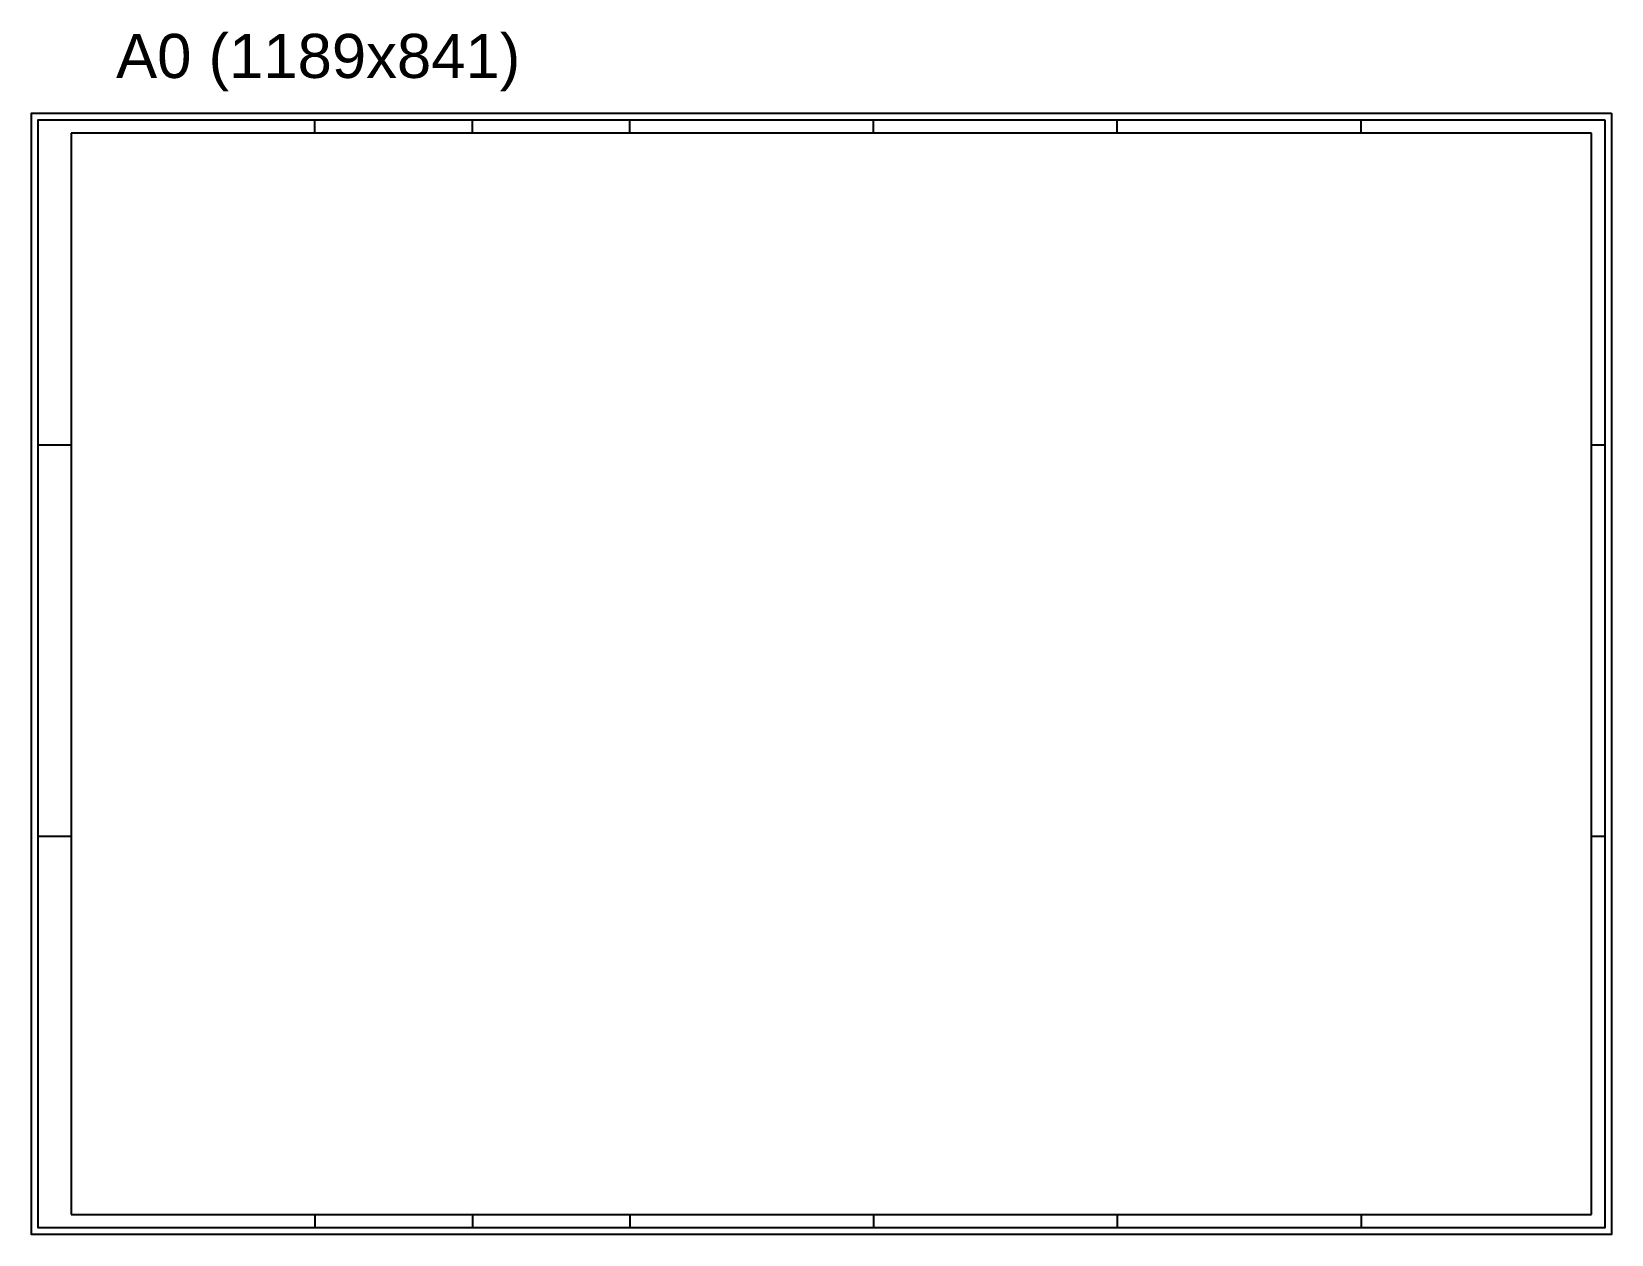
# Paper-space layout 'A0_mm' of a CAD drawing. Header units: millimetres. Extents: x -1194 to 5, y -5 to 908.
import ezdxf
from ezdxf.enums import TextEntityAlignment as Align

# ---------------------------------------------------------------- set-up
doc = ezdxf.new("R2010")
doc.units = ezdxf.units.MM
doc.layers.add('0_MRG_AUX', color=7, linetype='Continuous', true_color=0xecbcd1, plot=False)
doc.layers.add('MRG_EXTERNA', color=1, linetype='Continuous')
doc.layers.add('MRG_INTERNA', color=2, linetype='Continuous')
doc.styles.add('Arial', font='arial.ttf')

# ---------------------------------------------------------------- blocks, each defined once
blk = doc.blocks.new('*U12')
at = {"layer": '0_MRG_AUX'}
blk.add_lwpolyline([(0, 851), (0, 0), (-1199, 0), (-1199, 851)], close=True, dxfattribs=at)
at = {"layer": 'MRG_EXTERNA'}
blk.add_lwpolyline([(-5, 846), (-5, 5), (-1194, 5), (-1194, 846)], close=True, dxfattribs=at)
at = {"layer": 'MRG_INTERNA'}
for p, q in [((-984, 836), (-984, 846)), ((-864.5, 836), (-864.5, 846)), ((-745, 836), (-745, 846)), ((-745, 836), (-745, 846)), ((-560, 836), (-560, 846)), ((-375, 836), (-375, 846)), ((-190, 836), (-190, 846)), ((-1169, 836), (-1169, 15)), ((-15, 836), (-1169, 836)), ((-15, 15), (-15, 836)), ((-1169, 599), (-1194, 599)), ((-5, 599), (-15, 599)), ((-1169, 302), (-1194, 302)), ((-5, 302), (-15, 302)), ((-1169, 15), (-15, 15)), ((-984, 15), (-984, 5)), ((-864.5, 15), (-864.5, 5)), ((-745, 15), (-745, 5)), ((-745, 15), (-745, 5)), ((-560, 15), (-560, 5)), ((-375, 15), (-375, 5)), ((-190, 15), (-190, 5))]:
    blk.add_line(p, q, dxfattribs=at)

psp = doc.layouts.new('A0_mm')

# ---------------------------------------------------------------- block references
psp.add_blockref('*U12', (5, -5))

# ---------------------------------------------------------------- texts
at = {"style": 'Arial'}
psp.add_text('A0 (1189x841)', height=33.477, dxfattribs=at).set_placement((-976.5, 906.3), align=Align.TOP_CENTER)

doc.saveas('drawing.dxf')
